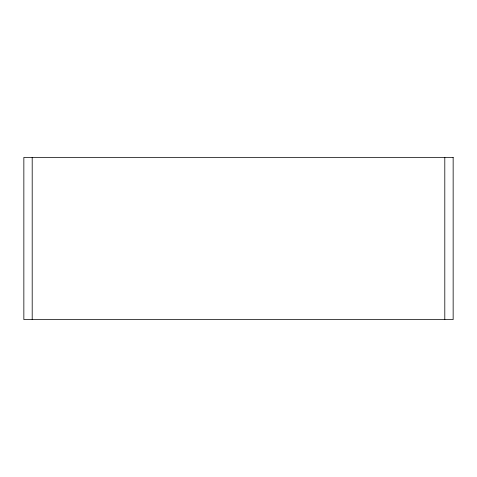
<?xml version="1.0" encoding="UTF-8"?>
<svg xmlns="http://www.w3.org/2000/svg" width="477" height="477" viewBox="0 0 477 477"><rect width="100%" height="100%" fill="white"/><g stroke="black" fill="none" stroke-linecap="round" stroke-linejoin="round"><path stroke-width="0.72" d="M444.802 157.41L444.802 319.59M32.197 157.41L32.197 319.59M453.15 157.41L23.85 157.41L23.85 319.59L453.15 319.59L453.15 157.41"/></g></svg>
